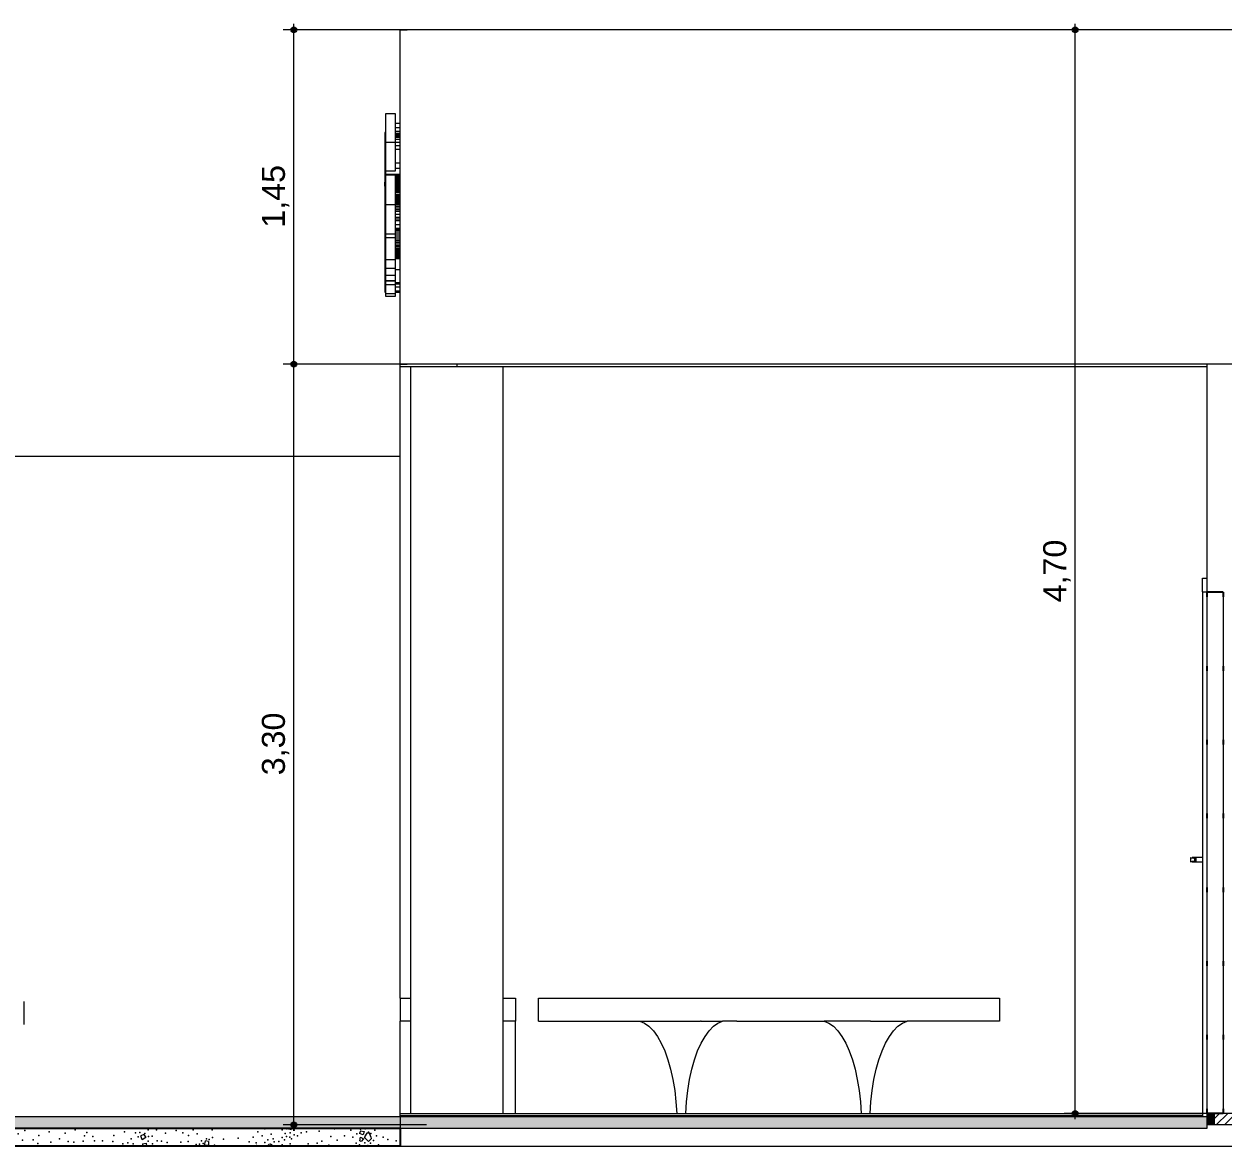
# Model space of a CAD drawing. Header units: metres. Extents: x -77 to 95, y 0 to 9.
# Drawn here: x 18.04 to 23.25, y -0.14 to 4.73 of the extents above; entities that cross this region are included whole.
import ezdxf

# ---------------------------------------------------------------- set-up
doc = ezdxf.new("R2010")
doc.units = ezdxf.units.M
doc.header["$MEASUREMENT"] = 0
for name, color, linetype in [('COTAS EXECUTIVO.EXEC', 7, 'Continuous'), ('LAJES.EST', 7, 'Continuous'), ('PAREDE CONSTRUIR', 7, 'Continuous'), ('TERRENO.ARQ', 7, 'Continuous')]:
    doc.layers.add(name, color=color, linetype=linetype)
for name, color, linetype, lineweight, true_color in [('COTAS EXECUTIVO.EXEC_Caneta_No__25', 7, 'Continuous', 13, 0x982312), ('LAJES.EST_Caneta_No__95', 7, 'Continuous', 0, 0xaeaeae), ('NOMES.ARQ_Caneta_No__95', 7, 'Continuous', 0, 0xaeaeae), ('PAREDE CONSTRUIR_Caneta_No__95', 7, 'Continuous', 0, 0xaeaeae), ('Portas Archicad_Caneta_No__95', 7, 'Continuous', 0, 0xaeaeae)]:
    doc.layers.add(name, color=color, linetype=linetype, lineweight=lineweight, true_color=true_color)
for name, color, linetype, lineweight in [('FORRO.EXEC_Caneta_No__241', 7, 'Continuous', 13), ('Janelas Archicad_Caneta_No__3', 7, 'Continuous', 25), ('Janelas Archicad_Caneta_No__43', 44, 'Continuous', 0), ('LAJES.EST_Caneta_No__241', 7, 'Continuous', 13), ('LAJES.EST_Caneta_No__3', 7, 'Continuous', 25), ('PAREDE CONSTRUIR_Caneta_No__241', 7, 'Continuous', 13), ('PAREDE CONSTRUIR_Caneta_No__3', 7, 'Continuous', 25), ('PILARES.EST_Caneta_No__241', 7, 'Continuous', 13), ('Portas Archicad_Caneta_No__241', 7, 'Continuous', 13), ('TERRENO.ARQ_Caneta_No__241', 7, 'Continuous', 13)]:
    doc.layers.add(name, color=color, linetype=linetype, lineweight=lineweight)
doc.styles.add('ESTILO_GERADO_1', font='arial.ttf')
doc.dimstyles.new('ESTILO_GERADO__4', dxfattribs={"dimtxt": 0.1, "dimasz": 0.0475, "dimexe": 0.18, "dimexo": 0.576106, "dimgap": 0, "dimtad": 1, "dimzin": 0, "dimdsep": 46, "dimtxsty": 'ESTILO_GERADO_1', "dimblk": 'ARROWHEAD_11', "dimblk1": 'ARROWHEAD_11', "dimblk2": 'ARROWHEAD_11', "dimcen": 0.09, "dimclrd": 256, "dimclre": 256, "dimclrt": 256, "dimadec": 0, "dimazin": 0, "dimtfac": 1, "dimtdec": 4, "dimtmove": 0, "dimatfit": 3, "dimfxl": 0, "dimtolj": 1, "dimtzin": 0, "dimarcsym": 0})

# ---------------------------------------------------------------- blocks, each defined once
blk = doc.blocks.new('*X15', base_point=(79.9763, 0))
at = {"layer": 'LAJES.EST_Caneta_No__241', "color": 7, "linetype": 'Continuous', "lineweight": 13}
for p, q in [((13.0557, -0.0855), (13.0563, -0.0688)), ((13.0557, -0.0855), (13.0687, -0.0883)), ((13.0563, -0.0688), (13.0737, -0.0677)), ((13.0737, -0.0677), (13.0687, -0.0883)), ((13.2496, -0.065), (13.2511, -0.0692)), ((13.2511, -0.0692), (13.2631, -0.0685)), ((13.2631, -0.0685), (13.2651, -0.065)), ((13.2741, -0.0769), (13.2773, -0.065)), ((13.2905, -0.0798), (13.2741, -0.0769)), ((13.2883, -0.065), (13.2951, -0.0673)), ((13.2905, -0.0798), (13.2951, -0.0673)), ((13.5934, -0.0897), (13.5947, -0.0844)), ((13.605, -0.0992), (13.5934, -0.0897)), ((13.5947, -0.0844), (13.6106, -0.0852)), ((13.6106, -0.0852), (13.605, -0.0992)), ((13.6172, -0.099), (13.6257, -0.0777)), ((13.6381, -0.0972), (13.6172, -0.099)), ((13.6387, -0.0805), (13.6257, -0.0777)), ((13.6387, -0.0805), (13.6381, -0.0972)), ((14.7486, -0.0754), (14.7365, -0.0809)), ((14.7419, -0.0988), (14.7365, -0.0809)), ((14.7581, -0.089), (14.7419, -0.0988)), ((14.7486, -0.0754), (14.7581, -0.089)), ((15.0121, -0.1232), (15.0172, -0.1026)), ((15.0302, -0.1054), (15.0172, -0.1026)), ((15.6865, -0.065), (15.6841, -0.0716)), ((15.701, -0.0773), (15.6841, -0.0716)), ((15.6866, -0.1032), (15.6895, -0.0875)), ((15.6917, -0.1053), (15.6866, -0.1032)), ((15.6895, -0.0875), (15.7027, -0.0951)), ((15.7027, -0.0951), (15.6917, -0.1053)), ((15.7043, -0.065), (15.701, -0.0773)), ((15.7161, -0.0704), (15.7069, -0.0863)), ((15.7112, -0.0934), (15.7069, -0.0863)), ((15.7234, -0.106), (15.7112, -0.0934)), ((15.7281, -0.0697), (15.7161, -0.0704)), ((15.735, -0.0948), (15.7234, -0.106)), ((15.7341, -0.0864), (15.7281, -0.0697)), ((15.7341, -0.0864), (15.735, -0.0948)), ((15.9166, -0.0785), (15.903, -0.0896)), ((15.9156, -0.0996), (15.903, -0.0896)), ((15.9238, -0.0976), (15.9156, -0.0996)), ((15.9166, -0.0785), (15.9299, -0.0849)), ((15.9299, -0.0849), (15.9238, -0.0976)), ((15.9267, -0.0667), (15.9271, -0.065)), ((15.9441, -0.0656), (15.9267, -0.0667)), ((15.9441, -0.065), (15.9441, -0.0656)), ((16.3428, -0.065), (16.3337, -0.0785)), ((16.3477, -0.0864), (16.3337, -0.0785)), ((16.3555, -0.0831), (16.3477, -0.0864)), ((16.3495, -0.065), (16.3596, -0.0695)), ((16.3596, -0.0695), (16.3555, -0.0831)), ((16.4891, -0.0876), (16.498, -0.0735)), ((16.4891, -0.0876), (16.5032, -0.1004)), ((16.498, -0.0735), (16.517, -0.0823)), ((16.517, -0.0823), (16.5032, -0.1004)), ((16.5274, -0.0787), (16.5204, -0.065)), ((16.5224, -0.0943), (16.5343, -0.085)), ((16.5377, -0.1009), (16.5224, -0.0943)), ((16.5274, -0.0787), (16.5456, -0.0732)), ((16.5343, -0.085), (16.5396, -0.099)), ((16.5396, -0.099), (16.5377, -0.1009)), ((16.5424, -0.065), (16.5456, -0.0732)), ((16.8705, -0.1015), (16.8711, -0.0848)), ((16.8705, -0.1015), (16.8835, -0.1043)), ((16.8711, -0.0848), (16.8885, -0.0837)), ((16.8885, -0.0837), (16.8835, -0.1043)), ((16.8853, -0.0655), (16.8855, -0.065)), ((16.8986, -0.0719), (16.8853, -0.0655)), ((16.8986, -0.0719), (16.9071, -0.065)), ((17.0599, -0.0685), (17.0595, -0.065)), ((17.0599, -0.0685), (17.0659, -0.0852)), ((17.0659, -0.0852), (17.0778, -0.0845)), ((17.0778, -0.0845), (17.0871, -0.0686)), ((17.0849, -0.065), (17.0871, -0.0686)), ((17.0889, -0.0929), (17.093, -0.0776)), ((17.1053, -0.0958), (17.0889, -0.0929)), ((17.093, -0.0776), (17.1099, -0.0833)), ((17.1045, -0.0674), (17.1003, -0.065)), ((17.1049, -0.065), (17.1045, -0.0674)), ((17.1053, -0.0958), (17.1099, -0.0833)), ((17.4082, -0.1057), (17.4095, -0.1004)), ((17.4095, -0.1004), (17.4254, -0.1012)), ((17.4254, -0.1012), (17.4198, -0.1152)), ((17.432, -0.115), (17.4405, -0.0937)), ((17.4535, -0.0965), (17.4405, -0.0937)), ((17.4535, -0.0965), (17.4529, -0.1132)), ((18.5634, -0.0914), (18.5513, -0.0969)), ((18.5567, -0.1148), (18.5513, -0.0969)), ((18.5634, -0.0914), (18.5729, -0.105)), ((19.1912, -0.0668), (19.1913, -0.065)), ((19.1912, -0.0668), (19.2042, -0.0696)), ((19.2061, -0.065), (19.2042, -0.0696)), ((19.5035, -0.0751), (19.4989, -0.0876)), ((19.5157, -0.0933), (19.4989, -0.0876)), ((19.5014, -0.1192), (19.5043, -0.1036)), ((19.5035, -0.0751), (19.5199, -0.078)), ((19.5043, -0.1036), (19.5174, -0.1111)), ((19.5199, -0.078), (19.5157, -0.0933)), ((19.5309, -0.0864), (19.5217, -0.1024)), ((19.526, -0.1094), (19.5217, -0.1024)), ((19.5429, -0.0857), (19.5309, -0.0864)), ((19.5489, -0.1024), (19.5429, -0.0857)), ((19.5489, -0.1024), (19.5498, -0.1108)), ((12.8761, -0.136), (12.8822, -0.1232)), ((12.8877, -0.1415), (12.8761, -0.136)), ((12.8822, -0.1232), (12.8904, -0.1212)), ((12.8904, -0.1212), (12.9031, -0.1312)), ((12.8904, -0.1415), (12.9031, -0.1312)), ((13.6106, -0.1101), (13.5969, -0.1212)), ((13.6096, -0.1312), (13.5969, -0.1212)), ((13.6178, -0.1292), (13.6096, -0.1312)), ((13.6106, -0.1101), (13.6239, -0.1165)), ((13.6239, -0.1165), (13.6178, -0.1292)), ((14.744, -0.1159), (14.7398, -0.133)), ((14.7559, -0.1334), (14.7398, -0.133)), ((14.744, -0.1159), (14.7585, -0.113)), ((14.7612, -0.1268), (14.7559, -0.1334)), ((14.7585, -0.113), (14.7612, -0.1268)), ((15.002, -0.135), (14.994, -0.1415)), ((15.002, -0.135), (15.0154, -0.1414)), ((15.0295, -0.1221), (15.0121, -0.1232)), ((15.0154, -0.1414), (15.0153, -0.1415)), ((15.0172, -0.1337), (15.0186, -0.1285)), ((15.0267, -0.1415), (15.0172, -0.1337)), ((15.0186, -0.1285), (15.0345, -0.1292)), ((15.0302, -0.1054), (15.0295, -0.1221)), ((15.0345, -0.1292), (15.0295, -0.1415)), ((15.2659, -0.1415), (15.2712, -0.1283)), ((15.2712, -0.1283), (15.2828, -0.1378)), ((15.2828, -0.1378), (15.2819, -0.1415)), ((15.2847, -0.1302), (15.2909, -0.1175)), ((15.2981, -0.1366), (15.2847, -0.1302)), ((15.2909, -0.1175), (15.299, -0.1154)), ((15.2981, -0.1366), (15.3117, -0.1255)), ((15.299, -0.1154), (15.3117, -0.1255)), ((16.6959, -0.1415), (16.697, -0.1393)), ((16.697, -0.1393), (16.7052, -0.1372)), ((16.7052, -0.1372), (16.7107, -0.1415)), ((17.4198, -0.1152), (17.4082, -0.1057)), ((17.4253, -0.1261), (17.4117, -0.1372)), ((17.4172, -0.1415), (17.4117, -0.1372)), ((17.4253, -0.1261), (17.4387, -0.1325)), ((17.4529, -0.1132), (17.432, -0.115)), ((17.4387, -0.1325), (17.4343, -0.1415)), ((18.5587, -0.1319), (18.5564, -0.1415)), ((18.5729, -0.105), (18.5567, -0.1148)), ((18.5587, -0.1319), (18.5733, -0.129)), ((18.5733, -0.129), (18.5758, -0.1415)), ((18.8269, -0.1392), (18.832, -0.1186)), ((18.8443, -0.1381), (18.8269, -0.1392)), ((18.845, -0.1214), (18.832, -0.1186)), ((18.845, -0.1214), (18.8443, -0.1381)), ((19.1017, -0.1415), (19.1056, -0.1335)), ((19.1056, -0.1335), (19.1138, -0.1314)), ((19.1138, -0.1314), (19.1265, -0.1415)), ((19.1264, -0.1415), (19.1265, -0.1415)), ((19.5064, -0.1213), (19.5014, -0.1192)), ((19.5174, -0.1111), (19.5064, -0.1213)), ((19.5382, -0.122), (19.526, -0.1094)), ((19.5498, -0.1108), (19.5382, -0.122))]:
    blk.add_line(p, q, dxfattribs=at)
for p in [(12.91, -0.0943), (12.9313, -0.0705), (12.9317, -0.0991), (12.9922, -0.0812), (13.0204, -0.083), (13.035, -0.0977), (13.0363, -0.0863), (13.0409, -0.0707), (13.0536, -0.0938), (13.0711, -0.102), (13.0791, -0.0762), (13.0865, -0.0884), (13.0946, -0.0729), (13.1091, -0.0722), (13.1144, -0.0971), (13.1179, -0.0752), (13.1483, -0.0842), (13.1826, -0.0915), (13.2284, -0.0818), (13.2459, -0.0683), (13.2559, -0.0734), (13.2696, -0.0875), (13.2903, -0.0867), (13.3063, -0.066), (13.3314, -0.0816), (13.3418, -0.1032), (13.382, -0.0926), (13.4244, -0.0941), (13.4481, -0.0817), (13.461, -0.0971), (13.4848, -0.0662), (13.5076, -0.0841), (13.527, -0.0985), (13.5611, -0.0677), (13.577, -0.0854), (13.6136, -0.0744), (13.6456, -0.0798), (13.6491, -0.1001), (13.666, -0.0765), (13.6906, -0.0904), (13.7267, -0.0833), (13.7574, -0.0705), (13.7721, -0.1032), (13.7944, -0.0984), (13.817, -0.0837), (13.8589, -0.1039), (13.9546, -0.0796), (14.0018, -0.0867), (14.0374, -0.0791), (14.0667, -0.0853), (14.0827, -0.066), (14.2042, -0.0728), (14.2225, -0.1002), (14.2689, -0.0987), (14.2929, -0.0796), (14.3837, -0.0938), (14.4076, -0.0705), (14.4915, -0.0814), (14.5017, -0.0666), (14.5278, -0.0842), (14.5351, -0.103), (14.5699, -0.1029), (14.6195, -0.0796), (14.6935, -0.0951), (14.713, -0.0691), (14.7249, -0.0857), (14.732, -0.0666), (14.7536, -0.0706), (14.7687, -0.0847), (14.7849, -0.083), (14.8076, -0.1032), (14.8256, -0.1039), (14.8432, -0.0693), (14.9177, -0.0684), (14.9427, -0.0796), (14.9809, -0.0724), (14.9993, -0.1025), (15.0202, -0.094), (15.0323, -0.0971), (15.0466, -0.0884), (15.0953, -0.0962), (15.1577, -0.0915), (15.2231, -0.0868), (15.2624, -0.0815), (15.2863, -0.0992), (15.3016, -0.0744), (15.3104, -0.0941), (15.3492, -0.0879), (15.3592, -0.099), (15.3617, -0.0718), (15.3676, -0.0844), (15.3822, -0.0877), (15.3844, -0.0678), (15.3898, -0.0946), (15.401, -0.0773), (15.4162, -0.0816), (15.4323, -0.0683), (15.5606, -0.0837), (15.5878, -0.0996), (15.6198, -0.0811), (15.6564, -0.0869), (15.6729, -0.0729), (15.7233, -0.0655), (15.7333, -0.0706), (15.7457, -0.102), (15.7584, -0.0815), (15.7871, -0.0867), (15.8072, -0.0971), (15.8434, -0.1024), (15.8667, -0.0836), (15.8928, -0.0959), (15.8979, -0.0738), (15.9154, -0.0725), (15.9446, -0.0987), (15.9509, -0.0828), (15.9591, -0.0867), (15.9658, -0.0918), (15.9743, -0.0764), (16.0209, -0.0856), (16.0594, -0.089), (16.0993, -0.0861), (16.158, -0.0981), (16.264, -0.0848), (16.3153, -0.0864), (16.3242, -0.0691), (16.3271, -0.0857), (16.3352, -0.0933), (16.3524, -0.1011), (16.3568, -0.0893), (16.3688, -0.0796), (16.3913, -0.0832), (16.4203, -0.0752), (16.4708, -0.0831), (16.473, -0.0664), (16.4829, -0.0789), (16.5153, -0.1013), (16.5471, -0.0864), (16.5538, -0.0988), (16.5553, -0.0717), (16.5649, -0.0786), (16.6028, -0.0798), (16.6418, -0.083), (16.6852, -0.0906), (16.7461, -0.0865), (16.807, -0.0972), (16.8352, -0.099), (16.8409, -0.074), (16.8511, -0.1023), (16.8557, -0.0867), (16.8643, -0.0676), (16.8753, -0.0754), (16.8939, -0.0922), (16.8998, -0.0779), (16.9094, -0.0889), (16.9174, -0.0766), (16.9239, -0.0882), (16.9326, -0.0912), (16.9631, -0.1002), (17.0069, -0.0682), (17.0356, -0.0734), (17.0432, -0.0978), (17.0606, -0.0843), (17.0706, -0.0894), (17.0844, -0.1035), (17.1051, -0.1027), (17.1211, -0.0821), (17.1376, -0.068), (17.1462, -0.0976), (17.212, -0.0757), (17.2629, -0.0977), (17.2996, -0.0822), (17.3224, -0.1001), (17.3417, -0.081), (17.3758, -0.0837), (17.3904, -0.0718), (17.3918, -0.1014), (17.3977, -0.079), (17.4284, -0.0904), (17.4289, -0.07), (17.4456, -0.0795), (17.4604, -0.0958), (17.4683, -0.0754), (17.4808, -0.0925), (17.5136, -0.076), (17.5415, -0.0994), (17.5528, -0.0689), (17.5721, -0.0866), (17.6318, -0.0997), (17.6985, -0.0753), (17.7693, -0.0956), (17.8166, -0.1027), (17.8343, -0.078), (17.8522, -0.0951), (17.8725, -0.0708), (17.8814, -0.1013), (17.8975, -0.082), (17.9877, -0.0764), (18.019, -0.0888), (18.0478, -0.0738), (18.1077, -0.0956), (18.1531, -0.0799), (18.2224, -0.0865), (18.2662, -0.0707), (18.3063, -0.0974), (18.3165, -0.0826), (18.3426, -0.1002), (18.4343, -0.0956), (18.4798, -0.0799), (18.5278, -0.0851), (18.5397, -0.1017), (18.5467, -0.0826), (18.5624, -0.0657), (18.5684, -0.0866), (18.5827, -0.0717), (18.5835, -0.1008), (18.5997, -0.099), (18.6181, -0.0712), (18.658, -0.0854), (18.7047, -0.0744), (18.7325, -0.0844), (18.7486, -0.0651), (18.7575, -0.0956), (18.7778, -0.0713), (18.7957, -0.0884), (18.8607, -0.0708), (18.9943, -0.0652), (19.0379, -0.1028), (19.0579, -0.0798), (19.0772, -0.0975), (19.0885, -0.0671), (19.1164, -0.0904), (19.1639, -0.0708), (19.164, -0.1039), (19.1765, -0.0878), (19.1824, -0.1004), (19.1843, -0.0675), (19.197, -0.1037), (19.1992, -0.0838), (19.2158, -0.0933), (19.2163, -0.0729), (19.231, -0.0976), (19.2471, -0.0843), (19.2689, -0.0795), (19.3076, -0.0663), (19.3246, -0.0777), (19.3754, -0.0997), (19.3907, -0.0668), (19.4346, -0.0971), (19.4625, -0.0733), (19.4712, -0.1029), (19.4877, -0.0889), (19.5037, -0.0682), (19.5243, -0.0674), (19.5381, -0.0815), (19.5481, -0.0866), (19.5656, -0.0731), (19.5732, -0.0975), (19.6019, -0.1028), (12.8943, -0.1081), (12.9094, -0.122), (12.9262, -0.1322), (12.9461, -0.1311), (12.9759, -0.1062), (12.9952, -0.1283), (13.0297, -0.135), (13.0494, -0.1085), (13.0742, -0.1332), (13.1004, -0.1228), (13.1347, -0.1163), (13.2178, -0.1043), (13.2196, -0.1283), (13.2404, -0.1076), (13.2444, -0.1318), (13.2815, -0.1135), (13.2857, -0.1282), (13.3303, -0.1127), (13.3506, -0.1393), (13.3727, -0.1134), (13.3849, -0.1328), (13.4111, -0.1223), (13.4555, -0.1206), (13.4901, -0.1273), (13.5392, -0.1245), (13.5738, -0.1202), (13.5888, -0.1065), (13.5906, -0.1304), (13.637, -0.1157), (13.6448, -0.1368), (13.6631, -0.1085), (13.669, -0.1383), (13.6804, -0.1373), (13.7104, -0.1174), (13.734, -0.1175), (13.8103, -0.1405), (13.8297, -0.1234), (13.8499, -0.1334), (13.8995, -0.1175), (13.9807, -0.1217), (14.0311, -0.1167), (14.0528, -0.1379), (14.0588, -0.1114), (14.0857, -0.1143), (14.0986, -0.1293), (14.1267, -0.1147), (14.1713, -0.1147), (14.2339, -0.1273), (14.2827, -0.1273), (14.2887, -0.1141), (14.3461, -0.1092), (14.3487, -0.1296), (14.3845, -0.1374), (14.4211, -0.1053), (14.4454, -0.1091), (14.4858, -0.1045), (14.5067, -0.1261), (14.5606, -0.1317), (14.585, -0.1354), (14.6147, -0.1063), (14.6212, -0.1278), (14.6576, -0.1168), (14.6789, -0.112), (14.7023, -0.1166), (14.7244, -0.1262), (14.7685, -0.1045), (14.7783, -0.1392), (14.7874, -0.1166), (14.8496, -0.1104), (14.8529, -0.1402), (14.8889, -0.1393), (14.9097, -0.1083), (14.9418, -0.1066), (14.96, -0.1296), (14.9768, -0.1187), (14.9833, -0.1303), (14.9912, -0.118), (15.0009, -0.129), (15.0068, -0.1147), (15.0364, -0.1393), (15.0561, -0.1213), (15.0978, -0.1401), (15.1581, -0.1256), (15.1984, -0.1385), (15.2024, -0.1248), (15.2055, -0.107), (15.2362, -0.112), (15.238, -0.1229), (15.2556, -0.1283), (15.2637, -0.1323), (15.2734, -0.1097), (15.3148, -0.1067), (15.3168, -0.1413), (15.331, -0.1244), (15.3342, -0.1061), (15.3496, -0.1205), (15.3686, -0.1413), (15.3834, -0.1161), (15.4057, -0.1261), (15.4621, -0.1154), (15.4792, -0.1414), (15.5009, -0.1139), (15.5211, -0.1047), (15.5519, -0.1215), (15.5773, -0.1349), (15.6014, -0.1347), (15.67, -0.1125), (15.6853, -0.1209), (15.6938, -0.1407), (15.7077, -0.1121), (15.721, -0.1235), (15.7317, -0.1135), (15.7403, -0.134), (15.7668, -0.1211), (15.8196, -0.1326), (15.8584, -0.1249), (15.9059, -0.1078), (15.9156, -0.1341), (15.9264, -0.105), (15.9564, -0.112), (15.9857, -0.1087), (16.0412, -0.1151), (16.0767, -0.1145), (16.1005, -0.1143), (16.2333, -0.1246), (16.3264, -0.1268), (16.3361, -0.1073), (16.3841, -0.123), (16.432, -0.1126), (16.4723, -0.1382), (16.4795, -0.1048), (16.4888, -0.1253), (16.502, -0.1114), (16.5147, -0.1243), (16.519, -0.1111), (16.534, -0.1168), (16.5952, -0.1261), (16.6196, -0.1342), (16.6458, -0.1301), (16.67, -0.1316), (16.709, -0.1242), (16.7242, -0.138), (16.7248, -0.1103), (16.7465, -0.1151), (16.7906, -0.1222), (16.8498, -0.1137), (16.8642, -0.1245), (16.8684, -0.1098), (16.8859, -0.118), (16.9013, -0.1044), (16.9151, -0.1388), (16.9292, -0.1131), (16.9495, -0.1323), (16.9974, -0.1075), (17.0326, -0.1203), (17.0552, -0.1237), (17.0962, -0.1295), (17.1451, -0.1287), (17.1566, -0.1192), (17.1875, -0.1295), (17.1968, -0.1087), (17.2259, -0.1383), (17.2392, -0.1101), (17.2703, -0.1366), (17.2757, -0.1131), (17.3418, -0.1145), (17.3539, -0.1405), (17.3886, -0.1362), (17.4036, -0.1225), (17.4518, -0.1317), (17.4639, -0.1162), (17.4779, -0.1246), (17.5054, -0.1064), (17.5252, -0.1334), (17.5487, -0.1335), (17.5869, -0.1192), (17.6092, -0.1145), (17.6445, -0.1394), (17.6737, -0.1199), (17.7143, -0.1335), (17.7955, -0.1377), (17.8459, -0.1327), (17.8735, -0.1275), (17.9004, -0.1303), (17.9415, -0.1307), (17.9861, -0.1308), (18.0373, -0.1162), (18.0837, -0.1147), (18.1035, -0.1301), (18.1609, -0.1252), (18.1985, -0.1099), (18.2358, -0.1213), (18.2602, -0.1251), (18.3006, -0.1205), (18.3498, -0.119), (18.3847, -0.1189), (18.4295, -0.1223), (18.4724, -0.1328), (18.4937, -0.1281), (18.5082, -0.1111), (18.5171, -0.1326), (18.5833, -0.1205), (18.6021, -0.1326), (18.6223, -0.1192), (18.6404, -0.1199), (18.6644, -0.1264), (18.7245, -0.1243), (18.7566, -0.1226), (18.7915, -0.1347), (18.806, -0.134), (18.8141, -0.1185), (18.8216, -0.1307), (18.835, -0.11), (18.847, -0.1131), (18.8614, -0.1044), (18.8709, -0.1373), (18.9101, -0.1122), (18.9725, -0.1075), (19.0172, -0.1408), (19.0202, -0.123), (19.051, -0.128), (19.0528, -0.1389), (19.0882, -0.1257), (19.1011, -0.1152), (19.1252, -0.1101), (19.1296, -0.1227), (19.1458, -0.1405), (19.149, -0.1221), (19.1644, -0.1365), (19.174, -0.115), (19.1982, -0.1322), (19.2046, -0.1106), (19.2769, -0.1314), (19.3157, -0.1299), (19.3359, -0.1207), (19.3667, -0.1375), (19.4026, -0.1156), (19.4848, -0.1285), (19.5001, -0.1369), (19.5225, -0.1281), (19.5358, -0.1395), (19.5465, -0.1295), (19.5605, -0.1181), (19.5816, -0.1371), (19.622, -0.1131), (19.6582, -0.1184), (19.6732, -0.1409)]:
    blk.add_point(p, dxfattribs=at)
blk = doc.blocks.new('*D16', base_point=(79.9763, 0))
at = {"layer": 'COTAS EXECUTIVO.EXEC_Caneta_No__25', "linetype": 'Continuous', "lineweight": 13, "true_color": 0x982312}
for points in [[(19.202, 3.25), (19.2029, 3.2452), (19.2056, 3.2412), (19.2097, 3.2385), (19.2145, 3.2375), (19.2192, 3.2385), (19.2233, 3.2412), (19.226, 3.2452), (19.227, 3.25), (19.226, 3.2548), (19.2233, 3.2588), (19.2192, 3.2615), (19.2145, 3.2625), (19.2097, 3.2615), (19.2056, 3.2588), (19.2029, 3.2548)], [(19.202, -0.05), (19.2029, -0.0548), (19.2056, -0.0588), (19.2097, -0.0615), (19.2145, -0.0625), (19.2192, -0.0615), (19.2233, -0.0588), (19.226, -0.0548), (19.227, -0.05), (19.226, -0.0452), (19.2233, -0.0412), (19.2192, -0.0385), (19.2145, -0.0375), (19.2097, -0.0385), (19.2056, -0.0412), (19.2029, -0.0452)]]:
    blk.add_hatch(color=24, dxfattribs=at).paths.add_polyline_path(points)
at = {"layer": 'COTAS EXECUTIVO.EXEC_Caneta_No__25', "color": 24, "linetype": 'Continuous', "lineweight": 13, "true_color": 0x982312}
for p, q in [((19.202, 3.25), (19.1676, 3.25)), ((19.2145, -0.0375), (19.2145, 3.2375)), ((19.7906, 3.25), (19.227, 3.25)), ((19.202, -0.05), (19.1676, -0.05)), ((19.7906, -0.05), (19.227, -0.05)), ((19.2145, -0.075), (19.2145, -0.0625))]:
    blk.add_line(p, q, dxfattribs=at)
for centre in [(19.2145, 3.25), (19.2145, -0.05)]:
    blk.add_circle(centre, 0.0125, dxfattribs=at)
at = {"layer": 'COTAS EXECUTIVO.EXEC_Caneta_No__25', "color": 24, "lineweight": 13, "true_color": 0x982312, "insert": (19.1945, 1.4665), "char_height": 0.1, "attachment_point": 7, "rotation": 90, "style": 'ESTILO_GERADO_1'}
blk.add_mtext('\\A1;{\\pql;\\fArial|b0|i0|c0|p0;\\W1.000000;3,30}', dxfattribs=at)
blk = doc.blocks.new('ARROWHEAD_11')
at = {"color": 0, "linetype": 'Continuous', "lineweight": 0}
blk.add_line((0, 0), (-1, 0), dxfattribs=at)
at = {"color": 0, "linetype": 'Continuous', "lineweight": 0, "const_width": 0.25, "flags": 128}
blk.add_lwpolyline([(-0.125, 0, 1), (0.125, 0, 1)], format="xyb", close=True, dxfattribs=at)
blk = doc.blocks.new('*D17', base_point=(79.9763, 0))
at = {"layer": 'COTAS EXECUTIVO.EXEC_Caneta_No__25', "linetype": 'Continuous', "lineweight": 13, "true_color": 0x982312}
for points in [[(19.202, 4.7), (19.2029, 4.6952), (19.2056, 4.6912), (19.2097, 4.6885), (19.2145, 4.6875), (19.2192, 4.6885), (19.2233, 4.6912), (19.226, 4.6952), (19.227, 4.7), (19.226, 4.7048), (19.2233, 4.7088), (19.2192, 4.7115), (19.2145, 4.7125), (19.2097, 4.7115), (19.2056, 4.7088), (19.2029, 4.7048)], [(19.202, 3.25), (19.2029, 3.2452), (19.2056, 3.2412), (19.2097, 3.2385), (19.2145, 3.2375), (19.2192, 3.2385), (19.2233, 3.2412), (19.226, 3.2452), (19.227, 3.25), (19.226, 3.2548), (19.2233, 3.2588), (19.2192, 3.2615), (19.2145, 3.2625), (19.2097, 3.2615), (19.2056, 3.2588), (19.2029, 3.2548)]]:
    blk.add_hatch(color=24, dxfattribs=at).paths.add_polyline_path(points)
at = {"layer": 'COTAS EXECUTIVO.EXEC_Caneta_No__25', "color": 24, "linetype": 'Continuous', "lineweight": 13, "true_color": 0x982312}
for p, q in [((19.202, 4.7), (19.1676, 4.7)), ((19.2145, 4.7125), (19.2145, 4.725)), ((19.2145, 3.2625), (19.2145, 4.6875)), ((19.7906, 4.7), (19.227, 4.7)), ((19.202, 3.25), (19.1676, 3.25)), ((19.7906, 3.25), (19.227, 3.25))]:
    blk.add_line(p, q, dxfattribs=at)
for centre in [(19.2145, 4.7), (19.2145, 3.25)]:
    blk.add_circle(centre, 0.0125, dxfattribs=at)
at = {"layer": 'COTAS EXECUTIVO.EXEC_Caneta_No__25', "color": 24, "lineweight": 13, "true_color": 0x982312, "insert": (19.1945, 3.8415), "char_height": 0.1, "attachment_point": 7, "rotation": 90, "style": 'ESTILO_GERADO_1'}
blk.add_mtext('\\A1;{\\pql;\\fArial|b0|i0|c0|p0;\\W1.000000;1,45}', dxfattribs=at)
blk = doc.blocks.new('*D18', base_point=(79.9763, 0))
at = {"layer": 'COTAS EXECUTIVO.EXEC_Caneta_No__25', "linetype": 'Continuous', "lineweight": 13, "true_color": 0x982312}
for points in [[(22.5916, 4.7), (22.5925, 4.6952), (22.5952, 4.6912), (22.5993, 4.6885), (22.6041, 4.6875), (22.6089, 4.6885), (22.6129, 4.6912), (22.6156, 4.6952), (22.6166, 4.7), (22.6156, 4.7048), (22.6129, 4.7088), (22.6089, 4.7115), (22.6041, 4.7125), (22.5993, 4.7115), (22.5952, 4.7088), (22.5925, 4.7048)], [(22.5916, 0), (22.5925, -0.0048), (22.5952, -0.0088), (22.5993, -0.0115), (22.6041, -0.0125), (22.6089, -0.0115), (22.6129, -0.0088), (22.6156, -0.0048), (22.6166, 0), (22.6156, 0.0048), (22.6129, 0.0088), (22.6089, 0.0115), (22.6041, 0.0125), (22.5993, 0.0115), (22.5952, 0.0088), (22.5925, 0.0048)]]:
    blk.add_hatch(color=24, dxfattribs=at).paths.add_polyline_path(points)
at = {"layer": 'COTAS EXECUTIVO.EXEC_Caneta_No__25', "color": 24, "linetype": 'Continuous', "lineweight": 13, "true_color": 0x982312}
for p, q in [((22.5916, 4.7), (22.028, 4.7)), ((22.6041, 4.7125), (22.6041, 4.725)), ((22.6041, 0.0125), (22.6041, 4.6875)), ((22.651, 4.7), (22.6166, 4.7)), ((22.5916, 0), (22.5572, 0)), ((23.1802, 0), (22.6166, 0)), ((22.6041, -0.025), (22.6041, -0.0125))]:
    blk.add_line(p, q, dxfattribs=at)
for centre in [(22.6041, 4.7), (22.6041, 0)]:
    blk.add_circle(centre, 0.0125, dxfattribs=at)
at = {"layer": 'COTAS EXECUTIVO.EXEC_Caneta_No__25', "color": 24, "lineweight": 13, "true_color": 0x982312, "insert": (22.5841, 2.2165), "char_height": 0.1, "attachment_point": 7, "rotation": 90, "style": 'ESTILO_GERADO_1'}
blk.add_mtext('\\A1;{\\pql;\\fArial|b0|i0|c0|p0;\\W1.000000;4,70}', dxfattribs=at)

msp = doc.modelspace()

# ---------------------------------------------------------------- hatches: boundary and pattern name
at = {"layer": 'LAJES.EST_Caneta_No__95', "linetype": 'Continuous', "lineweight": 0, "true_color": 0xaeaeae}
msp.add_hatch(color=253, dxfattribs=at).paths.add_polyline_path([(12.8747, -0.065), (19.6757, -0.065), (19.6757, -0.015), (12.8747, -0.015)])
at = {"layer": 'PAREDE CONSTRUIR', "linetype": 'Continuous', "lineweight": 0, "true_color": 0xffffff}
msp.add_hatch(color=7, dxfattribs=at).paths.add_polyline_path([(23.1757, 0), (23.1757, -0.05), (23.2057, -0.05), (23.2057, 0)])
at = {"layer": 'PAREDE CONSTRUIR', "linetype": 'Continuous', "lineweight": 0, "true_color": 0x000000}
h = msp.add_hatch(dxfattribs=at)
h.set_pattern_fill('common_brick_0003', color=18, style=0, pattern_type=2)
h.set_pattern_definition([(45, (79.976284, 4e-08), (-0.01767767, 0.01767767), [])])
h.paths.add_polyline_path([(23.2057, -0.05), (23.3457, -0.05), (23.3457, 0), (23.2057, 0)])
at = {"layer": 'TERRENO.ARQ', "linetype": 'Continuous', "lineweight": 0, "true_color": 0x8fbf7f}
msp.add_hatch(color=73, dxfattribs=at).paths.add_polyline_path([(19.6757, -0.065), (23.1757, -0.065), (23.1757, -0.015), (19.6757, -0.015)])

# ---------------------------------------------------------------- linework, layer by layer
at = {"layer": 'FORRO.EXEC_Caneta_No__241', "color": 7, "linetype": 'Continuous', "lineweight": 13}
for p, q in [((19.6757, 3.24), (19.6757, 3.25)), ((19.6757, 3.25), (19.7057, 3.25)), ((19.6757, 3.24), (23.1757, 3.24))]:
    msp.add_line(p, q, dxfattribs=at)
at = {"layer": 'Janelas Archicad_Caneta_No__3', "color": 7, "linetype": 'Continuous', "lineweight": 25}
for p, q in [((23.1757, 2.26), (23.1757, 2.24)), ((23.2457, 2.26), (23.1757, 2.26)), ((23.2457, 2.26), (23.2457, 2.24)), ((23.1757, 1.94), (23.1757, 1.92)), ((23.2457, 1.94), (23.2457, 1.92)), ((23.1757, 1.62), (23.1757, 1.6)), ((23.2457, 1.62), (23.2457, 1.6)), ((23.1757, 1.3), (23.1757, 1.28)), ((23.2457, 1.3), (23.2457, 1.28)), ((23.1757, 0.98), (23.1757, 0.96)), ((23.2457, 0.98), (23.2457, 0.96)), ((23.1757, 0.66), (23.1757, 0.64)), ((23.2457, 0.66), (23.2457, 0.64)), ((23.1757, 0.34), (23.1757, 0.32)), ((23.2457, 0.34), (23.2457, 0.32)), ((23.1757, 0.02), (23.1757, 0)), ((23.2457, 0.02), (23.2457, 0))]:
    msp.add_line(p, q, dxfattribs=at)
at = {"layer": 'Janelas Archicad_Caneta_No__3', "color": 7, "linetype": 'Continuous', "lineweight": 25, "flags": 128}
msp.add_lwpolyline([(23.2457, 0), (23.2057, 0), (23.1757, 0)], dxfattribs=at)
at = {"layer": 'Janelas Archicad_Caneta_No__43', "color": 44, "linetype": 'Continuous', "lineweight": 0}
for p, q in [((23.1757, 2.24), (23.1757, 1.94)), ((23.2457, 2.24), (23.2457, 1.94)), ((23.1757, 1.92), (23.1757, 1.62)), ((23.2457, 1.92), (23.2457, 1.62)), ((23.1757, 1.6), (23.1757, 1.3)), ((23.2457, 1.6), (23.2457, 1.3)), ((23.1757, 1.28), (23.1757, 0.98)), ((23.2457, 1.28), (23.2457, 0.98)), ((23.1757, 0.96), (23.1757, 0.66)), ((23.2457, 0.96), (23.2457, 0.66)), ((23.1757, 0.64), (23.1757, 0.34)), ((23.2457, 0.64), (23.2457, 0.34)), ((23.1757, 0.32), (23.1757, 0.02)), ((23.2457, 0.32), (23.2457, 0.02))]:
    msp.add_line(p, q, dxfattribs=at)
at = {"layer": 'LAJES.EST_Caneta_No__241', "color": 7, "linetype": 'Continuous', "lineweight": 13}
for p, q in [((19.6757, 0.5), (19.7227, 0.5)), ((19.6757, 0.5), (19.6757, 0.4)), ((20.1227, 0.5), (20.1757, 0.5)), ((20.1757, 0.5), (20.1757, 0.4)), ((20.2757, 0.4), (20.2757, 0.5)), ((20.2757, 0.5), (22.1157, 0.5)), ((22.1157, 0.5), (22.2757, 0.5)), ((22.2757, 0.5), (22.2757, 0.4)), ((19.7227, 0.4), (19.6757, 0.4)), ((19.6757, 0.3918), (19.6757, 0.4)), ((19.6757, 0.3779), (19.6757, 0.3918)), ((19.6757, 0.3586), (19.6757, 0.3779)), ((20.1757, 0.4), (20.1227, 0.4)), ((20.1757, 0.3918), (20.1757, 0.4)), ((20.1757, 0.3779), (20.1757, 0.3918)), ((20.1757, 0.3586), (20.1757, 0.3779)), ((20.2757, 0.4), (20.7157, 0.4)), ((20.7157, 0.4), (20.9157, 0.4)), ((20.7157, 0.4), (20.7358, 0.3918)), ((20.7358, 0.3918), (20.7554, 0.3779)), ((20.7554, 0.3779), (20.7743, 0.3586)), ((20.9157, 0.4), (20.974, 0.4)), ((20.974, 0.4), (20.9784, 0.4)), ((20.9816, 0.4), (20.9784, 0.4)), ((20.9816, 0.4), (21.0121, 0.4)), ((21.0121, 0.4), (21.0165, 0.4)), ((21.0162, 0.3586), (21.0351, 0.3779)), ((21.0165, 0.4), (21.0748, 0.4)), ((21.0351, 0.3779), (21.0547, 0.3918)), ((21.0547, 0.3918), (21.0748, 0.4)), ((21.1365, 0.4), (21.0748, 0.4)), ((21.1365, 0.4), (21.2096, 0.4)), ((21.2096, 0.4), (21.5157, 0.4)), ((21.7157, 0.4), (21.5157, 0.4)), ((21.5157, 0.4), (21.5358, 0.3918)), ((21.5358, 0.3918), (21.5554, 0.3779)), ((21.5554, 0.3779), (21.5743, 0.3586)), ((21.7157, 0.4), (21.774, 0.4)), ((21.774, 0.4), (21.7784, 0.4)), ((21.7784, 0.4), (21.8121, 0.4)), ((21.8121, 0.4), (21.8165, 0.4)), ((21.8162, 0.3586), (21.8351, 0.3779)), ((21.8165, 0.4), (21.8748, 0.4)), ((21.8351, 0.3779), (21.8547, 0.3918)), ((21.8547, 0.3918), (21.8748, 0.4)), ((21.8757, 0.4), (21.8748, 0.4)), ((21.9365, 0.4), (21.8757, 0.4)), ((21.9664, 0.4), (21.9365, 0.4)), ((22.0557, 0.4), (21.9664, 0.4)), ((22.1157, 0.4), (22.0557, 0.4)), ((22.2757, 0.4), (22.1157, 0.4)), ((19.6757, 0.3341), (19.6757, 0.3586)), ((19.6757, 0.3046), (19.6757, 0.3341)), ((20.1757, 0.3341), (20.1757, 0.3586)), ((20.1757, 0.3046), (20.1757, 0.3341)), ((20.7743, 0.3586), (20.7922, 0.3341)), ((20.7922, 0.3341), (20.8088, 0.3046)), ((20.9817, 0.3046), (20.9984, 0.3341)), ((20.9984, 0.3341), (21.0162, 0.3586)), ((21.5743, 0.3586), (21.5922, 0.3341)), ((21.5922, 0.3341), (21.6088, 0.3046)), ((21.7817, 0.3046), (21.7984, 0.3341)), ((21.7984, 0.3341), (21.8162, 0.3586)), ((19.6757, 0.2707), (19.6757, 0.3046)), ((19.6757, 0.2327), (19.6757, 0.2707)), ((20.1757, 0.2707), (20.1757, 0.3046)), ((20.1757, 0.2327), (20.1757, 0.2707)), ((20.8088, 0.3046), (20.824, 0.2707)), ((20.824, 0.2707), (20.8376, 0.2327)), ((20.953, 0.2327), (20.9665, 0.2707)), ((20.9665, 0.2707), (20.9817, 0.3046)), ((21.6088, 0.3046), (21.624, 0.2707)), ((21.624, 0.2707), (21.6376, 0.2327)), ((21.753, 0.2327), (21.7665, 0.2707)), ((21.7665, 0.2707), (21.7817, 0.3046)), ((19.6757, 0.1911), (19.6757, 0.2327)), ((20.1757, 0.1911), (20.1757, 0.2327)), ((20.8376, 0.2327), (20.8493, 0.1911)), ((20.9412, 0.1911), (20.953, 0.2327)), ((21.6376, 0.2327), (21.6493, 0.1911)), ((21.7412, 0.1911), (21.753, 0.2327)), ((19.6757, 0.1464), (19.6757, 0.1911)), ((20.1757, 0.1464), (20.1757, 0.1911)), ((20.8493, 0.1911), (20.8591, 0.1464)), ((20.9314, 0.1464), (20.9412, 0.1911)), ((21.6493, 0.1911), (21.6591, 0.1464)), ((21.7314, 0.1464), (21.7412, 0.1911)), ((19.6757, 0.0993), (19.6757, 0.1464)), ((20.1757, 0.0993), (20.1757, 0.1464)), ((20.8591, 0.1464), (20.8669, 0.0993)), ((20.9237, 0.0993), (20.9314, 0.1464)), ((21.6591, 0.1464), (21.6669, 0.0993)), ((21.7237, 0.0993), (21.7314, 0.1464)), ((19.6757, 0.0503), (19.6757, 0.0993)), ((20.1757, 0.0503), (20.1757, 0.0993)), ((20.8669, 0.0993), (20.8724, 0.0503)), ((20.9181, 0.0503), (20.9237, 0.0993)), ((21.6669, 0.0993), (21.6724, 0.0503)), ((21.7181, 0.0503), (21.7237, 0.0993)), ((19.6757, 0), (19.6757, 0.0503)), ((19.6757, 0), (20.8757, 0)), ((19.6757, -0.01), (19.6757, 0)), ((20.1757, 0), (20.1757, 0.0503)), ((20.8724, 0.0503), (20.8757, 0)), ((20.8757, 0), (20.9148, 0)), ((20.9148, 0), (20.9181, 0.0503)), ((20.9148, 0), (21.6757, 0)), ((21.6724, 0.0503), (21.6757, 0)), ((21.6757, 0), (21.7148, 0)), ((21.7148, 0), (21.7181, 0.0503)), ((21.7148, 0), (23.1567, 0)), ((19.6757, -0.015), (12.8747, -0.015)), ((23.1567, -0.01), (19.6757, -0.01)), ((19.6757, -0.015), (19.6757, -0.01)), ((19.6757, -0.1415), (49.9747, -0.1415))]:
    msp.add_line(p, q, dxfattribs=at)
at = {"layer": 'LAJES.EST_Caneta_No__3', "color": 7, "linetype": 'Continuous', "lineweight": 25}
for p, q in [((19.6757, -0.065), (12.8747, -0.065)), ((19.6757, -0.065), (19.6757, -0.1415)), ((19.6757, -0.1415), (12.8747, -0.1415))]:
    msp.add_line(p, q, dxfattribs=at)
at = {"layer": 'LAJES.EST_Caneta_No__95', "color": 253, "linetype": 'Continuous', "lineweight": 0, "true_color": 0xaeaeae}
msp.add_line((18.0439, 0.485), (18.0439, 0.385), dxfattribs=at)
at = {"layer": 'NOMES.ARQ_Caneta_No__95', "color": 253, "linetype": 'Continuous', "lineweight": 0, "true_color": 0xaeaeae}
for p, q in [((19.6143, 4.2113), (19.6143, 4.3365)), ((19.6143, 4.3365), (19.6548, 4.3365)), ((19.6548, 4.3365), (19.6548, 4.2113)), ((19.6757, 4.2935), (19.6548, 4.2935)), ((19.6757, 4.2744), (19.6548, 4.2744)), ((19.6143, 4.2548), (19.6092, 4.2548)), ((19.6092, 4.2548), (19.6092, 4.2493)), ((19.6143, 4.2493), (19.6092, 4.2493)), ((19.6092, 4.2493), (19.6092, 4.233)), ((19.6143, 4.233), (19.6092, 4.233)), ((19.6092, 4.233), (19.6092, 4.2084)), ((19.6548, 4.2601), (19.6757, 4.2601)), ((19.6548, 4.2508), (19.6757, 4.2508)), ((19.6548, 4.2458), (19.6757, 4.2458)), ((19.6548, 4.2441), (19.6757, 4.2441)), ((19.6548, 4.2426), (19.6757, 4.2426)), ((19.6757, 4.2398), (19.6548, 4.2398)), ((19.6757, 4.238), (19.6548, 4.238)), ((19.6757, 4.2327), (19.6548, 4.2327)), ((19.6757, 4.2239), (19.6548, 4.2239)), ((19.6143, 4.2084), (19.6092, 4.2084)), ((19.6092, 4.2084), (19.6092, 4.1782)), ((19.6143, 4.1782), (19.6092, 4.1782)), ((19.6092, 4.1782), (19.6092, 4.1336)), ((19.6548, 4.2113), (19.6143, 4.2113)), ((19.6143, 4.0862), (19.6143, 4.2113)), ((19.6757, 4.2114), (19.6548, 4.2114)), ((19.6548, 4.2113), (19.6548, 4.0862)), ((19.6757, 4.1966), (19.6548, 4.1966)), ((19.6757, 4.1806), (19.6548, 4.1806)), ((19.6143, 4.1336), (19.6092, 4.1336)), ((19.6092, 4.1336), (19.6092, 4.0658)), ((19.6548, 4.1231), (19.6757, 4.1231)), ((19.6143, 4.0658), (19.6092, 4.0658)), ((19.6092, 4.0658), (19.6092, 4.0395)), ((19.6548, 4.0862), (19.6143, 4.0862)), ((19.6143, 4.0718), (19.6143, 4.0862)), ((19.6757, 4.0718), (19.6143, 4.0718)), ((19.6143, 4.0713), (19.6143, 4.0718)), ((19.6757, 4.0713), (19.6143, 4.0713)), ((19.6143, 4.071), (19.6143, 4.0713)), ((19.6757, 4.071), (19.6143, 4.071)), ((19.6143, 4.0708), (19.6143, 4.071)), ((19.6143, 3.9421), (19.6143, 4.0708)), ((19.6143, 4.0708), (19.6548, 4.0708)), ((19.6757, 4.0975), (19.6548, 4.0975)), ((19.6548, 4.0708), (19.6548, 3.9421)), ((19.6757, 4.0705), (19.6548, 4.0705)), ((19.6757, 4.0701), (19.6548, 4.0701)), ((19.6757, 4.0695), (19.6548, 4.0695)), ((19.6757, 4.0691), (19.6548, 4.0691)), ((19.6757, 4.0687), (19.6548, 4.0687)), ((19.6757, 4.0681), (19.6548, 4.0681)), ((19.6757, 4.0675), (19.6548, 4.0675)), ((19.6757, 4.0659), (19.6548, 4.0659)), ((19.6757, 4.0642), (19.6548, 4.0642)), ((19.6757, 4.0623), (19.6548, 4.0623)), ((19.6757, 4.0603), (19.6548, 4.0603)), ((19.6757, 4.0581), (19.6548, 4.0581)), ((19.6092, 4.0221), (19.6092, 4.0395)), ((19.6092, 4.0395), (19.6143, 4.0395)), ((19.6143, 4.0221), (19.6092, 4.0221)), ((19.6092, 4.0221), (19.6092, 4)), ((19.6757, 4.0557), (19.6548, 4.0557)), ((19.6757, 4.0537), (19.6548, 4.0537)), ((19.6757, 4.0515), (19.6548, 4.0515)), ((19.6757, 4.0492), (19.6548, 4.0492)), ((19.6757, 4.0469), (19.6548, 4.0469)), ((19.6757, 4.0446), (19.6548, 4.0446)), ((19.6757, 4.0421), (19.6548, 4.0421)), ((19.6757, 4.0396), (19.6548, 4.0396)), ((19.6757, 4.0372), (19.6548, 4.0372)), ((19.6757, 4.0347), (19.6548, 4.0347)), ((19.6548, 4.0323), (19.6757, 4.0323)), ((19.6548, 4.0298), (19.6757, 4.0298)), ((19.6548, 4.0274), (19.6757, 4.0274)), ((19.6548, 4.025), (19.6757, 4.025)), ((19.6548, 4.0226), (19.6757, 4.0226)), ((19.6548, 4.0203), (19.6757, 4.0203)), ((19.6548, 4.018), (19.6757, 4.018)), ((19.6548, 4.0159), (19.6757, 4.0159)), ((19.6548, 4.0138), (19.6757, 4.0138)), ((19.6548, 4.0118), (19.6757, 4.0118)), ((19.6548, 4.0099), (19.6757, 4.0099)), ((19.6548, 4.0081), (19.6757, 4.0081)), ((19.6548, 4.0072), (19.6757, 4.0072)), ((19.6548, 4.0063), (19.6757, 4.0063)), ((19.6548, 4.0056), (19.6757, 4.0056)), ((19.6143, 4), (19.6092, 4)), ((19.6092, 4), (19.6092, 3.9377)), ((19.6548, 4.0049), (19.6757, 4.0049)), ((19.6548, 4.0011), (19.6757, 4.0011)), ((19.6548, 3.996), (19.6757, 3.996)), ((19.6548, 3.9875), (19.6757, 3.9875)), ((19.6548, 3.9812), (19.6757, 3.9812)), ((19.6548, 3.975), (19.6757, 3.975)), ((19.6548, 3.9697), (19.6757, 3.9697)), ((19.6548, 3.967), (19.6757, 3.967)), ((19.6548, 3.9642), (19.6757, 3.9642)), ((19.6548, 3.961), (19.6757, 3.961)), ((19.6548, 3.9576), (19.6757, 3.9576)), ((19.6548, 3.9538), (19.6757, 3.9538)), ((19.6143, 3.9377), (19.6092, 3.9377)), ((19.6092, 3.9377), (19.6092, 3.9111)), ((19.6143, 3.9111), (19.6092, 3.9111)), ((19.6092, 3.9111), (19.6092, 3.8876)), ((19.6143, 3.8133), (19.6143, 3.9421)), ((19.6143, 3.9421), (19.6548, 3.9421)), ((19.6548, 3.9481), (19.6757, 3.9481)), ((19.6548, 3.9421), (19.6548, 3.8133)), ((19.6548, 3.942), (19.6757, 3.942)), ((19.6548, 3.9355), (19.6757, 3.9355)), ((19.6548, 3.9282), (19.6757, 3.9282)), ((19.6548, 3.9206), (19.6757, 3.9206)), ((19.6548, 3.9128), (19.6757, 3.9128)), ((19.6143, 3.8876), (19.6092, 3.8876)), ((19.6092, 3.8876), (19.6092, 3.8622)), ((19.6143, 3.8622), (19.6092, 3.8622)), ((19.6092, 3.8622), (19.6092, 3.8302)), ((19.6548, 3.8999), (19.6757, 3.8999)), ((19.6548, 3.8868), (19.6757, 3.8868)), ((19.6548, 3.88), (19.6757, 3.88)), ((19.6548, 3.8733), (19.6757, 3.8733)), ((19.6548, 3.8555), (19.6757, 3.8555)), ((19.6143, 3.8302), (19.6092, 3.8302)), ((19.6092, 3.8302), (19.6092, 3.7459)), ((19.6548, 3.8133), (19.6143, 3.8133)), ((19.6143, 3.7989), (19.6143, 3.8133)), ((19.6143, 3.7019), (19.6143, 3.7989)), ((19.6143, 3.7989), (19.6548, 3.7989)), ((19.6757, 3.838), (19.6548, 3.838)), ((19.6757, 3.8319), (19.6548, 3.8319)), ((19.6757, 3.8259), (19.6548, 3.8259)), ((19.6757, 3.8172), (19.6548, 3.8172)), ((19.6548, 3.8133), (19.6548, 3.7989)), ((19.6757, 3.8086), (19.6548, 3.8086)), ((19.6757, 3.8002), (19.6548, 3.8002)), ((19.6548, 3.7989), (19.6548, 3.7019)), ((19.6143, 3.7459), (19.6092, 3.7459)), ((19.6092, 3.7459), (19.6092, 3.6841)), ((19.6757, 3.7921), (19.6548, 3.7921)), ((19.6757, 3.7843), (19.6548, 3.7843)), ((19.6757, 3.7768), (19.6548, 3.7768)), ((19.6757, 3.7696), (19.6548, 3.7696)), ((19.6757, 3.7628), (19.6548, 3.7628)), ((19.6757, 3.7565), (19.6548, 3.7565)), ((19.6757, 3.7505), (19.6548, 3.7505)), ((19.6548, 3.7019), (19.6143, 3.7019)), ((19.6143, 3.6641), (19.6143, 3.7019)), ((19.6757, 3.745), (19.6548, 3.745)), ((19.6757, 3.74), (19.6548, 3.74)), ((19.6757, 3.734), (19.6548, 3.734)), ((19.6757, 3.729), (19.6548, 3.729)), ((19.6757, 3.725), (19.6548, 3.725)), ((19.6757, 3.7237), (19.6548, 3.7237)), ((19.6757, 3.7229), (19.6548, 3.7229)), ((19.6757, 3.7219), (19.6548, 3.7219)), ((19.6757, 3.7214), (19.6548, 3.7214)), ((19.6757, 3.721), (19.6548, 3.721)), ((19.6757, 3.7204), (19.6548, 3.7204)), ((19.6757, 3.7182), (19.6548, 3.7182)), ((19.6757, 3.7144), (19.6548, 3.7144)), ((19.6757, 3.7114), (19.6548, 3.7114)), ((19.6757, 3.7091), (19.6548, 3.7091)), ((19.6757, 3.7076), (19.6548, 3.7076)), ((19.6757, 3.7068), (19.6548, 3.7068)), ((19.6548, 3.7019), (19.6548, 3.6641)), ((19.6092, 3.6841), (19.6143, 3.6841)), ((19.6092, 3.6841), (19.6092, 3.6411)), ((19.6548, 3.6641), (19.6143, 3.6641)), ((19.6143, 3.6343), (19.6143, 3.6641)), ((19.6548, 3.6641), (19.6548, 3.6343)), ((19.6757, 3.6582), (19.6548, 3.6582)), ((19.6092, 3.6411), (19.6143, 3.6411)), ((19.6092, 3.6411), (19.6092, 3.6102)), ((19.6092, 3.6102), (19.6143, 3.6102)), ((19.6092, 3.6102), (19.6092, 3.5846)), ((19.6143, 3.6105), (19.6143, 3.6343)), ((19.6548, 3.6343), (19.6143, 3.6343)), ((19.6548, 3.6105), (19.6143, 3.6105)), ((19.6548, 3.6105), (19.6143, 3.6105)), ((19.6143, 3.6105), (19.6548, 3.6105)), ((19.6548, 3.6105), (19.6143, 3.6105)), ((19.6548, 3.6105), (19.6143, 3.6105)), ((19.6143, 3.6104), (19.6548, 3.6104)), ((19.6548, 3.6104), (19.6143, 3.6104)), ((19.6143, 3.6104), (19.6548, 3.6104)), ((19.6548, 3.6104), (19.6143, 3.6104)), ((19.6143, 3.5957), (19.6143, 3.6103)), ((19.6143, 3.5556), (19.6143, 3.5957)), ((19.6143, 3.5957), (19.6548, 3.5957)), ((19.6548, 3.6343), (19.6548, 3.6105)), ((19.6548, 3.6103), (19.6548, 3.5957)), ((19.6548, 3.6041), (19.6757, 3.6041)), ((19.6548, 3.6018), (19.6757, 3.6018)), ((19.6548, 3.5985), (19.6757, 3.5985)), ((19.6548, 3.5957), (19.6548, 3.5556)), ((19.6092, 3.5846), (19.6143, 3.5846)), ((19.6092, 3.5846), (19.6092, 3.5675)), ((19.6092, 3.5675), (19.6143, 3.5675)), ((19.6092, 3.5675), (19.6092, 3.5618)), ((19.6092, 3.5618), (19.6143, 3.5618)), ((19.6143, 3.5435), (19.6143, 3.5556)), ((19.6143, 3.5556), (19.6548, 3.5556)), ((19.6548, 3.5435), (19.6143, 3.5435)), ((19.6548, 3.5846), (19.6757, 3.5846)), ((19.6548, 3.5675), (19.6757, 3.5675)), ((19.6548, 3.5618), (19.6757, 3.5618)), ((19.6548, 3.5556), (19.6548, 3.5435))]:
    msp.add_line(p, q, dxfattribs=at)
at = {"layer": 'PAREDE CONSTRUIR_Caneta_No__241', "color": 7, "linetype": 'Continuous', "lineweight": 13}
for p, q in [((19.6757, 4.7), (19.7057, 4.7)), ((19.6757, 3.25), (19.6757, 4.7)), ((27.6257, 4.7), (19.7057, 4.7)), ((19.9223, 3.25), (19.7057, 3.25)), ((27.6257, 3.25), (19.923, 3.25)), ((23.1757, 3.25), (23.1757, 3.24)), ((23.1757, 3.24), (23.1757, 2.262)), ((23.1757, 0), (23.1757, -0.015))]:
    msp.add_line(p, q, dxfattribs=at)
at = {"layer": 'PAREDE CONSTRUIR_Caneta_No__241', "color": 7, "linetype": 'Continuous', "lineweight": 13, "flags": 128}
for points in [[(23.3757, 0), (23.3457, 0), (23.2457, 0)], [(23.3757, -0.05), (23.3457, -0.05), (23.2057, -0.05), (23.1757, -0.05)]]:
    msp.add_lwpolyline(points, dxfattribs=at)
at = {"layer": 'PAREDE CONSTRUIR_Caneta_No__3', "color": 7, "linetype": 'Continuous', "lineweight": 25}
msp.add_line((23.2057, 0), (23.2057, -0.05), dxfattribs=at)
at = {"layer": 'PAREDE CONSTRUIR_Caneta_No__95', "color": 253, "linetype": 'Continuous', "lineweight": 0, "true_color": 0xaeaeae}
for p, q in [((19.6757, 0.5), (19.6757, 3.24)), ((12.8747, 2.85), (19.6757, 2.85))]:
    msp.add_line(p, q, dxfattribs=at)
at = {"layer": 'PILARES.EST_Caneta_No__241', "color": 7, "linetype": 'Continuous', "lineweight": 13}
for p, q in [((19.6763, 0.5), (19.6763, 3.24)), ((19.7227, 0), (19.7227, 3.24)), ((19.9223, 3.25), (19.9223, 3.24)), ((19.9223, 3.25), (19.9227, 3.25)), ((19.9227, 3.25), (19.923, 3.25)), ((19.923, 3.24), (19.923, 3.25)), ((20.1227, 0), (20.1227, 3.24))]:
    msp.add_line(p, q, dxfattribs=at)
at = {"layer": 'Portas Archicad_Caneta_No__241', "color": 7, "linetype": 'Continuous', "lineweight": 13}
for p, q in [((23.1567, 2.262), (23.1567, 2.322)), ((23.1567, 2.322), (23.1757, 2.322)), ((23.1567, 2.262), (23.1567, -0.015)), ((23.1567, 2.262), (23.1757, 2.262)), ((23.1757, 2.262), (23.1757, 2.26))]:
    msp.add_line(p, q, dxfattribs=at)
at = {"layer": 'Portas Archicad_Caneta_No__95', "color": 253, "linetype": 'Continuous', "lineweight": 0, "true_color": 0xaeaeae}
for p, q in [((23.1047, 1.11), (23.1047, 1.1096)), ((23.1047, 1.1096), (23.1071, 1.1088)), ((23.1047, 1.1096), (23.1047, 1.0904)), ((23.1071, 1.1088), (23.1117, 1.108)), ((23.1117, 1.11), (23.1117, 1.1096)), ((23.1567, 1.11), (23.1117, 1.11)), ((23.1117, 1.1096), (23.114, 1.1088)), ((23.1117, 1.108), (23.1186, 1.1073)), ((23.1186, 1.0927), (23.1117, 1.092)), ((23.114, 1.1088), (23.1185, 1.108)), ((23.1185, 1.108), (23.1253, 1.1073)), ((23.1253, 1.0927), (23.1185, 1.092)), ((23.1186, 1.1073), (23.1216, 1.107)), ((23.1216, 1.093), (23.1186, 1.0927)), ((23.1216, 1.107), (23.1216, 1.093)), ((23.1282, 1.107), (23.1216, 1.107)), ((23.1282, 1.093), (23.1216, 1.093)), ((23.1253, 1.1073), (23.1282, 1.107)), ((23.1282, 1.093), (23.1253, 1.0927)), ((23.1282, 1.107), (23.1282, 1.093)), ((23.1071, 1.0912), (23.1047, 1.0904)), ((23.1047, 1.0904), (23.1047, 1.09)), ((23.1117, 1.092), (23.1071, 1.0912)), ((23.114, 1.0912), (23.1117, 1.0904)), ((23.1117, 1.0904), (23.1117, 1.09)), ((23.1567, 1.09), (23.1117, 1.09)), ((23.1185, 1.092), (23.114, 1.0912))]:
    msp.add_line(p, q, dxfattribs=at)
at = {"layer": 'TERRENO.ARQ_Caneta_No__241', "color": 7, "linetype": 'Continuous', "lineweight": 13}
for p, q in [((19.6757, -0.015), (19.6757, -0.065)), ((23.1757, -0.015), (19.6757, -0.015)), ((23.1757, -0.015), (23.1757, -0.05)), ((23.1757, -0.05), (23.1757, -0.065)), ((23.1757, -0.065), (19.6757, -0.065))]:
    msp.add_line(p, q, dxfattribs=at)

# ---------------------------------------------------------------- block references
at = {"layer": 'LAJES.EST', "lineweight": 0}
msp.add_blockref('*X15', (79.9763, 0), dxfattribs=at)

# ---------------------------------------------------------------- dimensions: what is measured, and where the dimension line sits
at = {"layer": 'COTAS EXECUTIVO.EXEC', "color": 24, "linetype": 'Continuous', "lineweight": 13, "true_color": 0x982312}
for base, p1, p2, picture, middle in [((19.2145, 4.7), (19.6757, 3.25), (19.6757, 4.7), '*D17', (19.1445, 3.971)), ((22.6041, 4.7), (23.1757, 0), (22.3681, 4.7), '*D18', (22.5341, 2.346)), ((19.2145, 3.25), (20.3352, -0.05), (19.6757, 3.25), '*D16', (19.1445, 1.596))]:
    dim = msp.add_linear_dim(base=base, p1=p1, p2=p2, angle=90, dimstyle='ESTILO_GERADO__4', dxfattribs=at)
    dim.commit()
    dim.dimension.update_dxf_attribs({"geometry": picture, "text_midpoint": middle, "dimtype": 160, "text_rotation": 90})

doc.saveas('drawing.dxf')
